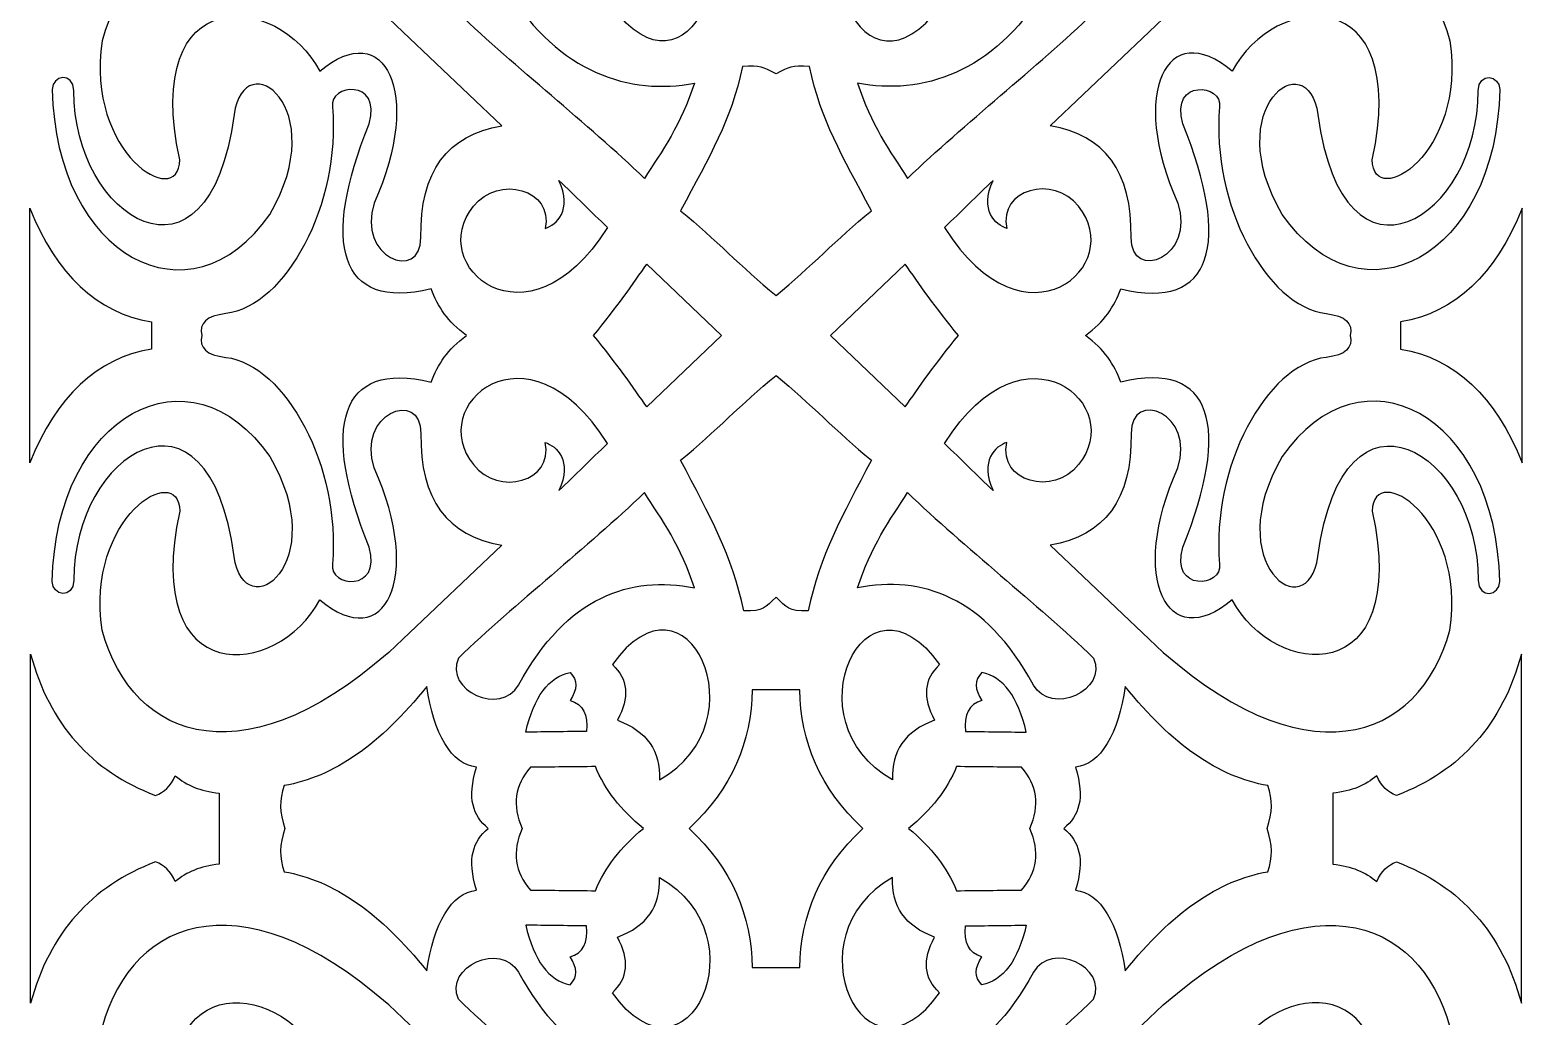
# Model space of a CAD drawing. Header units: centimetres. Extents: x -88 to 88, y -108 to 108.
# Drawn here: x -87.8 to -5.9, y -10.3 to 43.9 of the extents above; entities that cross this region are included whole.
import ezdxf

# ---------------------------------------------------------------- set-up
doc = ezdxf.new("R2010")
doc.units = ezdxf.units.CM
doc.header["$MEASUREMENT"] = 0
doc.layers.add('layer 1', color=7, linetype='Continuous')

msp = doc.modelspace()

# ---------------------------------------------------------------- linework, layer by layer
at = {"layer": 'layer 1', "color": 177}
for points, knots in [([(-68.92006, 34.39075), (-66.21449, 40.50715), (-68.32645, 44.62928), (-71.92001, 41.65406), (-71.92001, 41.65406), (-74.20914, 46.01085), (-81.74217, 46.61487), (-79.60597, 36.77159), (-79.60597, 36.77159), (-79.66319, 33.96267), (-84.81449, 37.12826), (-83.86857, 43.31149), (-83.86857, 43.31149), (-82.24326, 49.45871), (-75.77608, 51.79196), (-67.34361, 43.81788), (-67.34361, 43.81788), (-67.34361, 43.81788), (-61.91581, 38.63972), (-61.91581, 38.63972), (-61.91581, 38.63972), (-64.88358, 38.16556), (-66.42895, 36.11795), (-66.35727, 32.49691), (-66.35727, 32.49691), (-66.36388, 30.0101), (-69.93265, 31.43427), (-68.92006, 34.39075)], [0, 0, 0, 0, 0.125, 0.125, 0.125, 0.125, 0.25, 0.25, 0.25, 0.25, 0.375, 0.375, 0.375, 0.375, 0.5, 0.5, 0.5, 0.5, 0.625, 0.625, 0.625, 0.625, 0.75, 0.75, 0.75, 0.75, 1, 1, 1, 1]), ([(-24.77772, 34.39075), (-27.48329, 40.50715), (-25.37133, 44.62928), (-21.77777, 41.65406), (-21.77777, 41.65406), (-19.48864, 46.01085), (-11.95561, 46.61487), (-14.09181, 36.77159), (-14.09181, 36.77159), (-14.03459, 33.96267), (-8.88329, 37.12826), (-9.82921, 43.31149), (-9.82921, 43.31149), (-11.45452, 49.45871), (-17.9217, 51.79196), (-26.35417, 43.81788), (-26.35417, 43.81788), (-26.35417, 43.81788), (-31.78197, 38.63972), (-31.78197, 38.63972), (-31.78197, 38.63972), (-28.8142, 38.16556), (-27.26883, 36.11795), (-27.34051, 32.49691), (-27.34051, 32.49691), (-27.3339, 30.0101), (-23.76513, 31.43427), (-24.77772, 34.39075)], [0, 0, 0, 0, 0.125, 0.125, 0.125, 0.125, 0.25, 0.25, 0.25, 0.25, 0.375, 0.375, 0.375, 0.375, 0.5, 0.5, 0.5, 0.5, 0.625, 0.625, 0.625, 0.625, 0.75, 0.75, 0.75, 0.75, 1, 1, 1, 1]), ([(-55.836, 45.2108), (-51.75875, 39.43753), (-47.56235, 48.35516), (-53.25462, 51.55107), (-53.25462, 51.55107), (-53.17519, 49.96601), (-53.943, 48.87064), (-55.55801, 48.26495), (-55.55801, 48.26495), (-54.88286, 47.01494), (-54.97554, 45.99688), (-55.836, 45.2108)], [0, 0, 0, 0, 0.25, 0.25, 0.25, 0.25, 0.5, 0.5, 0.5, 0.5, 1, 1, 1, 1]), ([(-37.86178, 45.2108), (-41.93903, 39.43753), (-46.13543, 48.35516), (-40.44316, 51.55107), (-40.44316, 51.55107), (-40.52259, 49.96601), (-39.75478, 48.87064), (-38.13977, 48.26495), (-38.13977, 48.26495), (-38.81492, 47.01494), (-38.72224, 45.99688), (-37.86178, 45.2108)], [0, 0, 0, 0, 0.25, 0.25, 0.25, 0.25, 0.5, 0.5, 0.5, 0.5, 1, 1, 1, 1]), ([(-61.55267, 46.05208), (-62.50768, 47.76133), (-65.09155, 46.63319), (-64.29713, 44.85442), (-64.29713, 44.85442), (-61.15976, 41.81316), (-57.21412, 38.79046), (-54.07675, 35.74917), (-54.07675, 35.74917), (-53.14534, 37.21502), (-52.02607, 38.76021), (-51.33374, 40.98944), (-51.33374, 40.98944), (-54.84977, 40.30211), (-58.80348, 41.5684), (-61.55267, 46.05208)], [0, 0, 0, 0, 0.2, 0.2, 0.2, 0.2, 0.4, 0.4, 0.4, 0.4, 0.6, 0.6, 0.6, 0.6, 1, 1, 1, 1]), ([(-32.14511, 46.05208), (-31.1901, 47.76133), (-28.60623, 46.63319), (-29.40065, 44.85442), (-29.40065, 44.85442), (-32.53802, 41.81316), (-36.48366, 38.79046), (-39.62103, 35.74917), (-39.62103, 35.74917), (-40.55244, 37.21502), (-41.67171, 38.76021), (-42.36404, 40.98944), (-42.36404, 40.98944), (-38.84801, 40.30211), (-34.8943, 41.5684), (-32.14511, 46.05208)], [0, 0, 0, 0, 0.2, 0.2, 0.2, 0.2, 0.4, 0.4, 0.4, 0.4, 0.6, 0.6, 0.6, 0.6, 1, 1, 1, 1]), ([(-74.66025, 33.76737), (-79.00303, 27.53065), (-86.44243, 31.42248), (-86.61405, 40.64889), (-86.61405, 40.64889), (-86.62407, 41.40839), (-85.4576, 41.62901), (-85.42264, 40.57157), (-85.42264, 40.57157), (-85.48342, 33.61602), (-78.02379, 28.79644), (-76.62245, 39.26064), (-76.62245, 39.26064), (-76.05914, 43.21117), (-71.2189, 39.68239), (-74.66025, 33.76737)], [0, 0, 0, 0, 0.2, 0.2, 0.2, 0.2, 0.4, 0.4, 0.4, 0.4, 0.6, 0.6, 0.6, 0.6, 1, 1, 1, 1]), ([(-19.03753, 33.76737), (-14.69475, 27.53065), (-7.25535, 31.42248), (-7.08373, 40.64889), (-7.08373, 40.64889), (-7.07371, 41.40839), (-8.24018, 41.62901), (-8.27514, 40.57157), (-8.27514, 40.57157), (-8.21436, 33.61602), (-15.67399, 28.79644), (-17.07533, 39.26064), (-17.07533, 39.26064), (-17.63864, 43.21117), (-22.47888, 39.68239), (-19.03753, 33.76737)], [0, 0, 0, 0, 0.2, 0.2, 0.2, 0.2, 0.4, 0.4, 0.4, 0.4, 0.6, 0.6, 0.6, 0.6, 1, 1, 1, 1]), ([(-46.84882, 29.30947), (-48.78155, 30.92032), (-50.15455, 32.36621), (-52.08726, 33.97706), (-52.08726, 33.97706), (-50.47546, 37.04416), (-49.31896, 38.88413), (-48.69548, 41.90773), (-48.69548, 41.90773), (-47.66376, 41.94107), (-47.60301, 41.91032), (-46.84889, 41.50234), (-46.84889, 41.50234), (-46.09477, 41.91032), (-46.03402, 41.94107), (-45.0023, 41.90773), (-45.0023, 41.90773), (-44.37882, 38.88413), (-43.22232, 37.04416), (-41.61052, 33.97706), (-41.61052, 33.97706), (-43.54323, 32.36621), (-44.91609, 30.92032), (-46.84882, 29.30947)], [0, 0, 0, 0, 0.14285714, 0.14285714, 0.14285714, 0.14285714, 0.28571429, 0.28571429, 0.28571429, 0.28571429, 0.42857143, 0.42857143, 0.42857143, 0.42857143, 0.57142857, 0.57142857, 0.57142857, 0.57142857, 0.71428571, 0.71428571, 0.71428571, 0.71428571, 1, 1, 1, 1]), ([(-63.85754, 27.11512), (-64.88906, 26.35958), (-65.41697, 25.52664), (-65.80064, 24.5497), (-65.80064, 24.5497), (-70.87791, 25.78803), (-71.85381, 22.04792), (-69.19798, 15.47205), (-69.19798, 15.47205), (-68.49582, 12.95544), (-71.4251, 13.30443), (-71.21891, 14.54785), (-71.21891, 14.54785), (-70.75567, 19.89569), (-73.76983, 25.49178), (-77.08278, 25.91396), (-77.08278, 25.91396), (-78.12809, 26.02988), (-78.56502, 26.43272), (-78.39357, 27.11513), (-78.39357, 27.11513), (-78.56502, 27.79754), (-78.12809, 28.20036), (-77.08278, 28.31628), (-77.08278, 28.31628), (-73.76983, 28.73846), (-70.75567, 34.33455), (-71.21891, 39.68239), (-71.21891, 39.68239), (-71.4251, 40.92581), (-68.49582, 41.2748), (-69.19798, 38.75819), (-69.19798, 38.75819), (-71.85381, 32.18232), (-70.87791, 28.44221), (-65.80064, 29.68054), (-65.80064, 29.68054), (-65.41697, 28.7036), (-64.88906, 27.87066), (-63.85754, 27.11512)], [0, 0, 0, 0, 0.09090909, 0.09090909, 0.09090909, 0.09090909, 0.18181818, 0.18181818, 0.18181818, 0.18181818, 0.27272727, 0.27272727, 0.27272727, 0.27272727, 0.36363636, 0.36363636, 0.36363636, 0.36363636, 0.45454545, 0.45454545, 0.45454545, 0.45454545, 0.54545455, 0.54545455, 0.54545455, 0.54545455, 0.63636364, 0.63636364, 0.63636364, 0.63636364, 0.72727273, 0.72727273, 0.72727273, 0.72727273, 0.81818182, 0.81818182, 0.81818182, 0.81818182, 1, 1, 1, 1]), ([(-29.84024, 27.11512), (-28.80872, 26.35958), (-28.28081, 25.52664), (-27.89714, 24.5497), (-27.89714, 24.5497), (-22.81987, 25.78803), (-21.84397, 22.04792), (-24.4998, 15.47205), (-24.4998, 15.47205), (-25.20196, 12.95544), (-22.27268, 13.30443), (-22.47887, 14.54785), (-22.47887, 14.54785), (-22.94211, 19.89569), (-19.92795, 25.49178), (-16.615, 25.91396), (-16.615, 25.91396), (-15.56969, 26.02988), (-15.13276, 26.43272), (-15.30421, 27.11513), (-15.30421, 27.11513), (-15.13276, 27.79754), (-15.56969, 28.20036), (-16.615, 28.31628), (-16.615, 28.31628), (-19.92795, 28.73846), (-22.94211, 34.33455), (-22.47887, 39.68239), (-22.47887, 39.68239), (-22.27268, 40.92581), (-25.20196, 41.2748), (-24.4998, 38.75819), (-24.4998, 38.75819), (-21.84397, 32.18232), (-22.81987, 28.44221), (-27.89714, 29.68054), (-27.89714, 29.68054), (-28.28081, 28.7036), (-28.80872, 27.87066), (-29.84024, 27.11512)], [0, 0, 0, 0, 0.09090909, 0.09090909, 0.09090909, 0.09090909, 0.18181818, 0.18181818, 0.18181818, 0.18181818, 0.27272727, 0.27272727, 0.27272727, 0.27272727, 0.36363636, 0.36363636, 0.36363636, 0.36363636, 0.45454545, 0.45454545, 0.45454545, 0.45454545, 0.54545455, 0.54545455, 0.54545455, 0.54545455, 0.63636364, 0.63636364, 0.63636364, 0.63636364, 0.72727273, 0.72727273, 0.72727273, 0.72727273, 0.81818182, 0.81818182, 0.81818182, 0.81818182, 1, 1, 1, 1]), ([(-56.11053, 33.05268), (-57.00112, 33.91861), (-57.8867, 34.77965), (-58.77729, 35.64554), (-58.77729, 35.64554), (-58.01829, 33.98765), (-58.90782, 33.19951), (-59.53029, 32.99936), (-59.53029, 32.99936), (-59.04724, 35.17018), (-62.10437, 35.96252), (-63.46089, 34.21683), (-63.46089, 34.21683), (-66.15822, 31.02482), (-60.5367, 26.00979), (-56.11053, 33.05268)], [0, 0, 0, 0, 0.2, 0.2, 0.2, 0.2, 0.4, 0.4, 0.4, 0.4, 0.6, 0.6, 0.6, 0.6, 1, 1, 1, 1]), ([(-37.58725, 33.05268), (-36.69666, 33.91861), (-35.81108, 34.77965), (-34.92049, 35.64554), (-34.92049, 35.64554), (-35.67949, 33.98765), (-34.78996, 33.19951), (-34.16749, 32.99936), (-34.16749, 32.99936), (-34.65054, 35.17018), (-31.59341, 35.96252), (-30.23689, 34.21683), (-30.23689, 34.21683), (-27.53956, 31.02482), (-33.16108, 26.00979), (-37.58725, 33.05268)], [0, 0, 0, 0, 0.2, 0.2, 0.2, 0.2, 0.4, 0.4, 0.4, 0.4, 0.6, 0.6, 0.6, 0.6, 1, 1, 1, 1]), ([(-81.16844, 27.85892), (-84.1572, 28.37587), (-86.38278, 30.46133), (-87.84517, 34.11532), (-87.84517, 34.11532), (-87.84517, 31.78193), (-87.84517, 29.44851), (-87.84517, 27.11511), (-87.84517, 27.11511), (-87.84517, 24.78171), (-87.84517, 22.44831), (-87.84517, 20.11492), (-87.84517, 20.11492), (-86.38278, 23.76891), (-84.1572, 25.85437), (-81.16844, 26.37132), (-81.16844, 26.37132), (-81.16844, 26.86718), (-81.16844, 27.36306), (-81.16844, 27.85892)], [0, 0, 0, 0, 0.16666667, 0.16666667, 0.16666667, 0.16666667, 0.33333333, 0.33333333, 0.33333333, 0.33333333, 0.5, 0.5, 0.5, 0.5, 0.66666667, 0.66666667, 0.66666667, 0.66666667, 1, 1, 1, 1]), ([(-12.52934, 27.85892), (-9.54058, 28.37587), (-7.315, 30.46133), (-5.85261, 34.11532), (-5.85261, 34.11532), (-5.85261, 31.78193), (-5.85261, 29.44851), (-5.85261, 27.11511), (-5.85261, 27.11511), (-5.85261, 24.78171), (-5.85261, 22.44831), (-5.85261, 20.11492), (-5.85261, 20.11492), (-7.315, 23.76891), (-9.54058, 25.85437), (-12.52934, 26.37132), (-12.52934, 26.37132), (-12.52934, 26.86718), (-12.52934, 27.36306), (-12.52934, 27.85892)], [0, 0, 0, 0, 0.16666667, 0.16666667, 0.16666667, 0.16666667, 0.33333333, 0.33333333, 0.33333333, 0.33333333, 0.5, 0.5, 0.5, 0.5, 0.66666667, 0.66666667, 0.66666667, 0.66666667, 1, 1, 1, 1]), ([(-49.83561, 27.11512), (-49.83561, 27.11512), (-53.94861, 31.03401), (-53.94861, 31.03401), (-53.94861, 31.03401), (-54.65973, 30.01653), (-55.63303, 28.62212), (-56.87137, 27.11511), (-56.87137, 27.11511), (-55.63303, 25.6081), (-54.65973, 24.21371), (-53.94861, 23.19623), (-53.94861, 23.19623), (-53.94861, 23.19623), (-49.83561, 27.11512), (-49.83561, 27.11512)], [0, 0, 0, 0, 0.2, 0.2, 0.2, 0.2, 0.4, 0.4, 0.4, 0.4, 0.6, 0.6, 0.6, 0.6, 1, 1, 1, 1]), ([(-43.86217, 27.11512), (-43.86217, 27.11512), (-39.74917, 31.03401), (-39.74917, 31.03401), (-39.74917, 31.03401), (-39.03805, 30.01653), (-38.06475, 28.62212), (-36.82641, 27.11511), (-36.82641, 27.11511), (-38.06475, 25.6081), (-39.03805, 24.21371), (-39.74917, 23.19623), (-39.74917, 23.19623), (-39.74917, 23.19623), (-43.86217, 27.11512), (-43.86217, 27.11512)], [0, 0, 0, 0, 0.2, 0.2, 0.2, 0.2, 0.4, 0.4, 0.4, 0.4, 0.6, 0.6, 0.6, 0.6, 1, 1, 1, 1]), ([(-56.11053, 21.17756), (-57.00112, 20.31163), (-57.8867, 19.45059), (-58.77729, 18.5847), (-58.77729, 18.5847), (-58.01829, 20.24259), (-58.90782, 21.03073), (-59.53029, 21.23088), (-59.53029, 21.23088), (-59.04724, 19.06006), (-62.10437, 18.26772), (-63.46089, 20.01341), (-63.46089, 20.01341), (-66.15822, 23.20542), (-60.5367, 28.22045), (-56.11053, 21.17756)], [0, 0, 0, 0, 0.2, 0.2, 0.2, 0.2, 0.4, 0.4, 0.4, 0.4, 0.6, 0.6, 0.6, 0.6, 1, 1, 1, 1]), ([(-37.58725, 21.17756), (-36.69666, 20.31163), (-35.81108, 19.45059), (-34.92049, 18.5847), (-34.92049, 18.5847), (-35.67949, 20.24259), (-34.78996, 21.03073), (-34.16749, 21.23088), (-34.16749, 21.23088), (-34.65054, 19.06006), (-31.59341, 18.26772), (-30.23689, 20.01341), (-30.23689, 20.01341), (-27.53956, 23.20542), (-33.16108, 28.22045), (-37.58725, 21.17756)], [0, 0, 0, 0, 0.2, 0.2, 0.2, 0.2, 0.4, 0.4, 0.4, 0.4, 0.6, 0.6, 0.6, 0.6, 1, 1, 1, 1]), ([(-74.66025, 20.46287), (-79.00303, 26.69959), (-86.44243, 22.80776), (-86.61405, 13.58135), (-86.61405, 13.58135), (-86.62407, 12.82185), (-85.4576, 12.60123), (-85.42264, 13.65867), (-85.42264, 13.65867), (-85.48342, 20.61422), (-78.02379, 25.4338), (-76.62245, 14.9696), (-76.62245, 14.9696), (-76.05914, 11.01907), (-71.2189, 14.54785), (-74.66025, 20.46287)], [0, 0, 0, 0, 0.2, 0.2, 0.2, 0.2, 0.4, 0.4, 0.4, 0.4, 0.6, 0.6, 0.6, 0.6, 1, 1, 1, 1]), ([(-19.03753, 20.46287), (-14.69475, 26.69959), (-7.25535, 22.80776), (-7.08373, 13.58135), (-7.08373, 13.58135), (-7.07371, 12.82185), (-8.24018, 12.60123), (-8.27514, 13.65867), (-8.27514, 13.65867), (-8.21436, 20.61422), (-15.67399, 25.4338), (-17.07533, 14.9696), (-17.07533, 14.9696), (-17.63864, 11.01907), (-22.47888, 14.54785), (-19.03753, 20.46287)], [0, 0, 0, 0, 0.2, 0.2, 0.2, 0.2, 0.4, 0.4, 0.4, 0.4, 0.6, 0.6, 0.6, 0.6, 1, 1, 1, 1]), ([(-46.84882, 24.92078), (-48.78155, 23.30993), (-50.15455, 21.86403), (-52.08726, 20.25318), (-52.08726, 20.25318), (-50.47546, 17.18608), (-49.24619, 15.00906), (-48.62271, 11.98546), (-48.62271, 11.98546), (-47.49477, 11.91833), (-47.47872, 12.17301), (-46.84889, 12.7279), (-46.84889, 12.7279), (-46.21906, 12.17301), (-46.20301, 11.91833), (-45.07507, 11.98546), (-45.07507, 11.98546), (-44.45159, 15.00906), (-43.22232, 17.18608), (-41.61052, 20.25318), (-41.61052, 20.25318), (-43.54323, 21.86403), (-44.91609, 23.30993), (-46.84882, 24.92078)], [0, 0, 0, 0, 0.14285714, 0.14285714, 0.14285714, 0.14285714, 0.28571429, 0.28571429, 0.28571429, 0.28571429, 0.42857143, 0.42857143, 0.42857143, 0.42857143, 0.57142857, 0.57142857, 0.57142857, 0.57142857, 0.71428571, 0.71428571, 0.71428571, 0.71428571, 1, 1, 1, 1]), ([(-68.92006, 19.83949), (-66.21449, 13.72309), (-68.32645, 9.60096), (-71.92001, 12.57618), (-71.92001, 12.57618), (-74.20914, 8.21939), (-81.74217, 7.61537), (-79.60597, 17.45865), (-79.60597, 17.45865), (-79.66319, 20.26757), (-84.81449, 17.10198), (-83.86857, 10.91875), (-83.86857, 10.91875), (-82.24326, 4.77153), (-75.77608, 2.43828), (-67.34361, 10.41236), (-67.34361, 10.41236), (-67.34361, 10.41236), (-61.91581, 15.59052), (-61.91581, 15.59052), (-61.91581, 15.59052), (-64.88358, 16.06468), (-66.42895, 18.11229), (-66.35727, 21.73333), (-66.35727, 21.73333), (-66.36388, 24.22014), (-69.93265, 22.79597), (-68.92006, 19.83949)], [0, 0, 0, 0, 0.125, 0.125, 0.125, 0.125, 0.25, 0.25, 0.25, 0.25, 0.375, 0.375, 0.375, 0.375, 0.5, 0.5, 0.5, 0.5, 0.625, 0.625, 0.625, 0.625, 0.75, 0.75, 0.75, 0.75, 1, 1, 1, 1]), ([(-24.77772, 19.83949), (-27.48329, 13.72309), (-25.37133, 9.60096), (-21.77777, 12.57618), (-21.77777, 12.57618), (-19.48864, 8.21939), (-11.95561, 7.61537), (-14.09181, 17.45865), (-14.09181, 17.45865), (-14.03459, 20.26757), (-8.88329, 17.10198), (-9.82921, 10.91875), (-9.82921, 10.91875), (-11.45452, 4.77153), (-17.9217, 2.43828), (-26.35417, 10.41236), (-26.35417, 10.41236), (-26.35417, 10.41236), (-31.78197, 15.59052), (-31.78197, 15.59052), (-31.78197, 15.59052), (-28.8142, 16.06468), (-27.26883, 18.11229), (-27.34051, 21.73333), (-27.34051, 21.73333), (-27.3339, 24.22014), (-23.76513, 22.79597), (-24.77772, 19.83949)], [0, 0, 0, 0, 0.125, 0.125, 0.125, 0.125, 0.25, 0.25, 0.25, 0.25, 0.375, 0.375, 0.375, 0.375, 0.5, 0.5, 0.5, 0.5, 0.625, 0.625, 0.625, 0.625, 0.75, 0.75, 0.75, 0.75, 1, 1, 1, 1]), ([(-60.99877, 7.8983), (-61.95378, 6.18905), (-65.09155, 7.59705), (-64.29713, 9.37582), (-64.29713, 9.37582), (-61.15976, 12.41708), (-57.21412, 15.43978), (-54.07675, 18.48107), (-54.07675, 18.48107), (-53.14534, 17.01522), (-52.02607, 15.47003), (-51.33374, 13.2408), (-51.33374, 13.2408), (-54.84977, 13.92813), (-58.32472, 12.79525), (-60.99877, 7.8983)], [0, 0, 0, 0, 0.2, 0.2, 0.2, 0.2, 0.4, 0.4, 0.4, 0.4, 0.6, 0.6, 0.6, 0.6, 1, 1, 1, 1]), ([(-32.69901, 7.8983), (-31.744, 6.18905), (-28.60623, 7.59705), (-29.40065, 9.37582), (-29.40065, 9.37582), (-32.53802, 12.41708), (-36.48366, 15.43978), (-39.62103, 18.48107), (-39.62103, 18.48107), (-40.55244, 17.01522), (-41.67171, 15.47003), (-42.36404, 13.2408), (-42.36404, 13.2408), (-38.84801, 13.92813), (-35.37306, 12.79525), (-32.69901, 7.8983)], [0, 0, 0, 0, 0.2, 0.2, 0.2, 0.2, 0.4, 0.4, 0.4, 0.4, 0.6, 0.6, 0.6, 0.6, 1, 1, 1, 1]), ([(-55.836, 9.01944), (-51.75875, 14.79271), (-47.56235, 5.87508), (-53.25462, 2.67917), (-53.25462, 2.67917), (-53.17519, 4.26423), (-53.943, 5.3596), (-55.55801, 5.96529), (-55.55801, 5.96529), (-54.88286, 7.2153), (-54.97554, 8.23336), (-55.836, 9.01944)], [0, 0, 0, 0, 0.25, 0.25, 0.25, 0.25, 0.5, 0.5, 0.5, 0.5, 1, 1, 1, 1]), ([(-37.86178, 9.01944), (-41.93903, 14.79271), (-46.13543, 5.87508), (-40.44316, 2.67917), (-40.44316, 2.67917), (-40.52259, 4.26423), (-39.75478, 5.3596), (-38.13977, 5.96529), (-38.13977, 5.96529), (-38.81492, 7.2153), (-38.72224, 8.23336), (-37.86178, 9.01944)], [0, 0, 0, 0, 0.25, 0.25, 0.25, 0.25, 0.5, 0.5, 0.5, 0.5, 1, 1, 1, 1]), ([(-87.80546, -9.59942), (-86.75966, -5.74622), (-84.4695, -3.15595), (-80.935, -1.82864), (-80.935, -1.82864), (-80.46702, -1.98322), (-80.10811, -2.34395), (-79.85824, -2.91082), (-79.85824, -2.91082), (-79.21374, -2.37447), (-78.50834, -2.06591), (-77.43636, -1.9481), (-77.43636, -1.9481), (-77.43636, -0.64937), (-77.43636, 0.64937), (-77.43636, 1.9481), (-77.43636, 1.9481), (-78.50834, 2.06591), (-79.21374, 2.37447), (-79.85824, 2.91082), (-79.85824, 2.91082), (-80.10811, 2.34395), (-80.46702, 1.98322), (-80.935, 1.82864), (-80.935, 1.82864), (-84.4695, 3.15595), (-86.75966, 5.74622), (-87.80546, 9.59942), (-87.80546, 9.59942), (-87.80546, 3.19981), (-87.80546, -3.19981), (-87.80546, -9.59942)], [0, 0, 0, 0, 0.11111111, 0.11111111, 0.11111111, 0.11111111, 0.22222222, 0.22222222, 0.22222222, 0.22222222, 0.33333333, 0.33333333, 0.33333333, 0.33333333, 0.44444444, 0.44444444, 0.44444444, 0.44444444, 0.55555556, 0.55555556, 0.55555556, 0.55555556, 0.66666667, 0.66666667, 0.66666667, 0.66666667, 0.77777778, 0.77777778, 0.77777778, 0.77777778, 1, 1, 1, 1]), ([(-16.26142, 1.9481), (-15.18944, 2.06591), (-14.48404, 2.37447), (-13.83954, 2.91082), (-13.83954, 2.91082), (-13.58967, 2.34395), (-13.23076, 1.98322), (-12.76278, 1.82864), (-12.76278, 1.82864), (-9.22828, 3.15595), (-6.93812, 5.74622), (-5.89232, 9.59942), (-5.89232, 9.59942), (-5.89232, 3.19981), (-5.89232, -3.19981), (-5.89232, -9.59942), (-5.89232, -9.59942), (-6.93812, -5.74622), (-9.22828, -3.15595), (-12.76278, -1.82864), (-12.76278, -1.82864), (-13.23076, -1.98322), (-13.58967, -2.34395), (-13.83954, -2.91082), (-13.83954, -2.91082), (-14.48404, -2.37447), (-15.18944, -2.06591), (-16.26142, -1.9481), (-16.26142, -1.9481), (-16.26142, -0.64937), (-16.26142, 0.64937), (-16.26142, 1.9481)], [0, 0, 0, 0, 0.11111111, 0.11111111, 0.11111111, 0.11111111, 0.22222222, 0.22222222, 0.22222222, 0.22222222, 0.33333333, 0.33333333, 0.33333333, 0.33333333, 0.44444444, 0.44444444, 0.44444444, 0.44444444, 0.55555556, 0.55555556, 0.55555556, 0.55555556, 0.66666667, 0.66666667, 0.66666667, 0.66666667, 0.77777778, 0.77777778, 0.77777778, 0.77777778, 1, 1, 1, 1]), ([(-57.26722, 5.34577), (-57.15472, 6.27254), (-57.4525, 6.84023), (-58.16053, 7.04883), (-58.16053, 7.04883), (-57.7602, 7.66155), (-57.73704, 8.15351), (-58.16053, 8.59236), (-58.16053, 8.59236), (-59.33176, 8.34757), (-60.14568, 7.25248), (-60.60227, 5.30712), (-60.60227, 5.30712), (-59.49059, 5.32), (-58.3789, 5.33288), (-57.26722, 5.34577)], [0, 0, 0, 0, 0.2, 0.2, 0.2, 0.2, 0.4, 0.4, 0.4, 0.4, 0.6, 0.6, 0.6, 0.6, 1, 1, 1, 1]), ([(-36.43056, 5.34577), (-36.54306, 6.27254), (-36.24528, 6.84023), (-35.53725, 7.04883), (-35.53725, 7.04883), (-35.93758, 7.66155), (-35.96074, 8.15351), (-35.53725, 8.59236), (-35.53725, 8.59236), (-34.36602, 8.34757), (-33.5521, 7.25248), (-33.09551, 5.30712), (-33.09551, 5.30712), (-34.20719, 5.32), (-35.31888, 5.33288), (-36.43056, 5.34577)], [0, 0, 0, 0, 0.2, 0.2, 0.2, 0.2, 0.4, 0.4, 0.4, 0.4, 0.6, 0.6, 0.6, 0.6, 1, 1, 1, 1]), ([(-73.82627, 0.00854), (-74.13073, 0.91059), (-74.14399, 1.57089), (-73.86598, 2.36989), (-73.86598, 2.36989), (-71.17869, 2.82093), (-68.57084, 4.63796), (-66.0424, 7.82098), (-66.0424, 7.82098), (-65.6585, 5.24364), (-64.68602, 3.49254), (-63.29604, 3.38944), (-63.29604, 3.38944), (-63.8468, 1.60888), (-63.48749, 0.73318), (-62.66674, 0.01151), (-62.66674, 0.01151), (-63.48749, -0.71016), (-63.8468, -1.60888), (-63.29604, -3.38944), (-63.29604, -3.38944), (-64.68602, -3.49254), (-65.6585, -5.24364), (-66.0424, -7.82098), (-66.0424, -7.82098), (-68.57084, -4.63796), (-71.17869, -2.82093), (-73.86598, -2.36989), (-73.86598, -2.36989), (-74.14399, -1.57089), (-74.13073, -0.89351), (-73.82627, 0.00854)], [0, 0, 0, 0, 0.11111111, 0.11111111, 0.11111111, 0.11111111, 0.22222222, 0.22222222, 0.22222222, 0.22222222, 0.33333333, 0.33333333, 0.33333333, 0.33333333, 0.44444444, 0.44444444, 0.44444444, 0.44444444, 0.55555556, 0.55555556, 0.55555556, 0.55555556, 0.66666667, 0.66666667, 0.66666667, 0.66666667, 0.77777778, 0.77777778, 0.77777778, 0.77777778, 1, 1, 1, 1]), ([(-51.62392, 0.01188), (-49.24111, 2.20263), (-48.20886, 4.80918), (-48.15436, 7.62766), (-48.15436, 7.62766), (-47.28405, 7.62766), (-46.41373, 7.62766), (-45.54342, 7.62766), (-45.54342, 7.62766), (-45.48892, 4.80918), (-44.45667, 2.20263), (-42.07386, 0.01188), (-42.07386, 0.01188), (-44.45667, -2.17887), (-45.48892, -4.80918), (-45.54342, -7.62766), (-45.54342, -7.62766), (-46.41373, -7.62766), (-47.28405, -7.62766), (-48.15436, -7.62766), (-48.15436, -7.62766), (-48.20886, -4.80918), (-49.24111, -2.17887), (-51.62392, 0.01188)], [0, 0, 0, 0, 0.14285714, 0.14285714, 0.14285714, 0.14285714, 0.28571429, 0.28571429, 0.28571429, 0.28571429, 0.42857143, 0.42857143, 0.42857143, 0.42857143, 0.57142857, 0.57142857, 0.57142857, 0.57142857, 0.71428571, 0.71428571, 0.71428571, 0.71428571, 1, 1, 1, 1]), ([(-31.03104, 0.01151), (-30.21029, 0.73318), (-29.85098, 1.60888), (-30.40174, 3.38944), (-30.40174, 3.38944), (-29.01176, 3.49254), (-28.03928, 5.24364), (-27.65538, 7.82098), (-27.65538, 7.82098), (-25.12694, 4.63796), (-22.51909, 2.82093), (-19.8318, 2.36989), (-19.8318, 2.36989), (-19.55379, 1.57089), (-19.56705, 0.91059), (-19.87151, 0.00854), (-19.87151, 0.00854), (-19.56705, -0.89351), (-19.55379, -1.57089), (-19.8318, -2.36989), (-19.8318, -2.36989), (-22.51909, -2.82093), (-25.12694, -4.63796), (-27.65538, -7.82098), (-27.65538, -7.82098), (-28.03928, -5.24364), (-29.01176, -3.49254), (-30.40174, -3.38944), (-30.40174, -3.38944), (-29.85098, -1.60888), (-30.21029, -0.71016), (-31.03104, 0.01151)], [0, 0, 0, 0, 0.11111111, 0.11111111, 0.11111111, 0.11111111, 0.22222222, 0.22222222, 0.22222222, 0.22222222, 0.33333333, 0.33333333, 0.33333333, 0.33333333, 0.44444444, 0.44444444, 0.44444444, 0.44444444, 0.55555556, 0.55555556, 0.55555556, 0.55555556, 0.66666667, 0.66666667, 0.66666667, 0.66666667, 0.77777778, 0.77777778, 0.77777778, 0.77777778, 1, 1, 1, 1]), ([(-60.80079, 0.01113), (-61.35001, 1.29301), (-61.19783, 2.37614), (-60.3442, 3.37461), (-60.3442, 3.37461), (-59.15311, 3.38749), (-57.96202, 3.40038), (-56.77093, 3.41327), (-56.77093, 3.41327), (-56.24817, 2.13782), (-55.36809, 1.0276), (-54.13068, 0.00982), (-54.13068, 0.00982), (-55.36809, -1.00796), (-56.24817, -2.13782), (-56.77093, -3.41327), (-56.77093, -3.41327), (-57.96202, -3.40038), (-59.15311, -3.38749), (-60.3442, -3.37461), (-60.3442, -3.37461), (-61.19783, -2.37614), (-61.35001, -1.27075), (-60.80079, 0.01113)], [0, 0, 0, 0, 0.14285714, 0.14285714, 0.14285714, 0.14285714, 0.28571429, 0.28571429, 0.28571429, 0.28571429, 0.42857143, 0.42857143, 0.42857143, 0.42857143, 0.57142857, 0.57142857, 0.57142857, 0.57142857, 0.71428571, 0.71428571, 0.71428571, 0.71428571, 1, 1, 1, 1]), ([(-39.5671, 0.00982), (-38.32969, 1.0276), (-37.44961, 2.13782), (-36.92685, 3.41327), (-36.92685, 3.41327), (-35.73576, 3.40038), (-34.54467, 3.38749), (-33.35358, 3.37461), (-33.35358, 3.37461), (-32.49995, 2.37614), (-32.34777, 1.29301), (-32.89699, 0.01113), (-32.89699, 0.01113), (-32.34777, -1.27075), (-32.49995, -2.37614), (-33.35358, -3.37461), (-33.35358, -3.37461), (-34.54467, -3.38749), (-35.73576, -3.40038), (-36.92685, -3.41327), (-36.92685, -3.41327), (-37.44961, -2.13782), (-38.32969, -1.00796), (-39.5671, 0.00982)], [0, 0, 0, 0, 0.14285714, 0.14285714, 0.14285714, 0.14285714, 0.28571429, 0.28571429, 0.28571429, 0.28571429, 0.42857143, 0.42857143, 0.42857143, 0.42857143, 0.57142857, 0.57142857, 0.57142857, 0.57142857, 0.71428571, 0.71428571, 0.71428571, 0.71428571, 1, 1, 1, 1]), ([(-68.92006, -19.83949), (-66.21449, -13.72309), (-68.32645, -9.60096), (-71.92001, -12.57618), (-71.92001, -12.57618), (-74.20914, -8.21939), (-81.74217, -7.61537), (-79.60597, -17.45865), (-79.60597, -17.45865), (-79.66319, -20.26757), (-84.81449, -17.10198), (-83.86857, -10.91875), (-83.86857, -10.91875), (-82.24326, -4.77153), (-75.77608, -2.43828), (-67.34361, -10.41236), (-67.34361, -10.41236), (-67.34361, -10.41236), (-61.91581, -15.59052), (-61.91581, -15.59052), (-61.91581, -15.59052), (-64.88358, -16.06468), (-66.42895, -18.11229), (-66.35727, -21.73333), (-66.35727, -21.73333), (-66.36388, -24.22014), (-69.93265, -22.79597), (-68.92006, -19.83949)], [0, 0, 0, 0, 0.125, 0.125, 0.125, 0.125, 0.25, 0.25, 0.25, 0.25, 0.375, 0.375, 0.375, 0.375, 0.5, 0.5, 0.5, 0.5, 0.625, 0.625, 0.625, 0.625, 0.75, 0.75, 0.75, 0.75, 1, 1, 1, 1]), ([(-24.77772, -19.83949), (-27.48329, -13.72309), (-25.37133, -9.60096), (-21.77777, -12.57618), (-21.77777, -12.57618), (-19.48864, -8.21939), (-11.95561, -7.61537), (-14.09181, -17.45865), (-14.09181, -17.45865), (-14.03459, -20.26757), (-8.88329, -17.10198), (-9.82921, -10.91875), (-9.82921, -10.91875), (-11.45452, -4.77153), (-17.9217, -2.43828), (-26.35417, -10.41236), (-26.35417, -10.41236), (-26.35417, -10.41236), (-31.78197, -15.59052), (-31.78197, -15.59052), (-31.78197, -15.59052), (-28.8142, -16.06468), (-27.26883, -18.11229), (-27.34051, -21.73333), (-27.34051, -21.73333), (-27.3339, -24.22014), (-23.76513, -22.79597), (-24.77772, -19.83949)], [0, 0, 0, 0, 0.125, 0.125, 0.125, 0.125, 0.25, 0.25, 0.25, 0.25, 0.375, 0.375, 0.375, 0.375, 0.5, 0.5, 0.5, 0.5, 0.625, 0.625, 0.625, 0.625, 0.75, 0.75, 0.75, 0.75, 1, 1, 1, 1]), ([(-55.836, -9.01944), (-51.75875, -14.79271), (-47.56235, -5.87508), (-53.25462, -2.67917), (-53.25462, -2.67917), (-53.17519, -4.26423), (-53.943, -5.3596), (-55.55801, -5.96529), (-55.55801, -5.96529), (-54.88286, -7.2153), (-54.97554, -8.23336), (-55.836, -9.01944)], [0, 0, 0, 0, 0.25, 0.25, 0.25, 0.25, 0.5, 0.5, 0.5, 0.5, 1, 1, 1, 1]), ([(-37.86178, -9.01944), (-41.93903, -14.79271), (-46.13543, -5.87508), (-40.44316, -2.67917), (-40.44316, -2.67917), (-40.52259, -4.26423), (-39.75478, -5.3596), (-38.13977, -5.96529), (-38.13977, -5.96529), (-38.81492, -7.2153), (-38.72224, -8.23336), (-37.86178, -9.01944)], [0, 0, 0, 0, 0.25, 0.25, 0.25, 0.25, 0.5, 0.5, 0.5, 0.5, 1, 1, 1, 1]), ([(-57.26722, -5.34577), (-57.15472, -6.27254), (-57.4525, -6.84023), (-58.16053, -7.04883), (-58.16053, -7.04883), (-57.7602, -7.66155), (-57.73704, -8.15351), (-58.16053, -8.59236), (-58.16053, -8.59236), (-59.33176, -8.34757), (-60.14568, -7.25248), (-60.60227, -5.30712), (-60.60227, -5.30712), (-59.49059, -5.32), (-58.3789, -5.33288), (-57.26722, -5.34577)], [0, 0, 0, 0, 0.2, 0.2, 0.2, 0.2, 0.4, 0.4, 0.4, 0.4, 0.6, 0.6, 0.6, 0.6, 1, 1, 1, 1]), ([(-36.43056, -5.34577), (-36.54306, -6.27254), (-36.24528, -6.84023), (-35.53725, -7.04883), (-35.53725, -7.04883), (-35.93758, -7.66155), (-35.96074, -8.15351), (-35.53725, -8.59236), (-35.53725, -8.59236), (-34.36602, -8.34757), (-33.5521, -7.25248), (-33.09551, -5.30712), (-33.09551, -5.30712), (-34.20719, -5.32), (-35.31888, -5.33288), (-36.43056, -5.34577)], [0, 0, 0, 0, 0.2, 0.2, 0.2, 0.2, 0.4, 0.4, 0.4, 0.4, 0.6, 0.6, 0.6, 0.6, 1, 1, 1, 1]), ([(-60.99877, -7.8983), (-61.95378, -6.18905), (-65.09155, -7.59705), (-64.29713, -9.37582), (-64.29713, -9.37582), (-61.15976, -12.41708), (-57.21412, -15.43978), (-54.07675, -18.48107), (-54.07675, -18.48107), (-53.14534, -17.01522), (-52.02607, -15.47003), (-51.33374, -13.2408), (-51.33374, -13.2408), (-54.84977, -13.92813), (-58.32472, -12.79525), (-60.99877, -7.8983)], [0, 0, 0, 0, 0.2, 0.2, 0.2, 0.2, 0.4, 0.4, 0.4, 0.4, 0.6, 0.6, 0.6, 0.6, 1, 1, 1, 1]), ([(-32.69901, -7.8983), (-31.744, -6.18905), (-28.60623, -7.59705), (-29.40065, -9.37582), (-29.40065, -9.37582), (-32.53802, -12.41708), (-36.48366, -15.43978), (-39.62103, -18.48107), (-39.62103, -18.48107), (-40.55244, -17.01522), (-41.67171, -15.47003), (-42.36404, -13.2408), (-42.36404, -13.2408), (-38.84801, -13.92813), (-35.37306, -12.79525), (-32.69901, -7.8983)], [0, 0, 0, 0, 0.2, 0.2, 0.2, 0.2, 0.4, 0.4, 0.4, 0.4, 0.6, 0.6, 0.6, 0.6, 1, 1, 1, 1])]:
    msp.add_open_spline(points, degree=3, knots=knots, dxfattribs=at)

doc.saveas('drawing.dxf')
